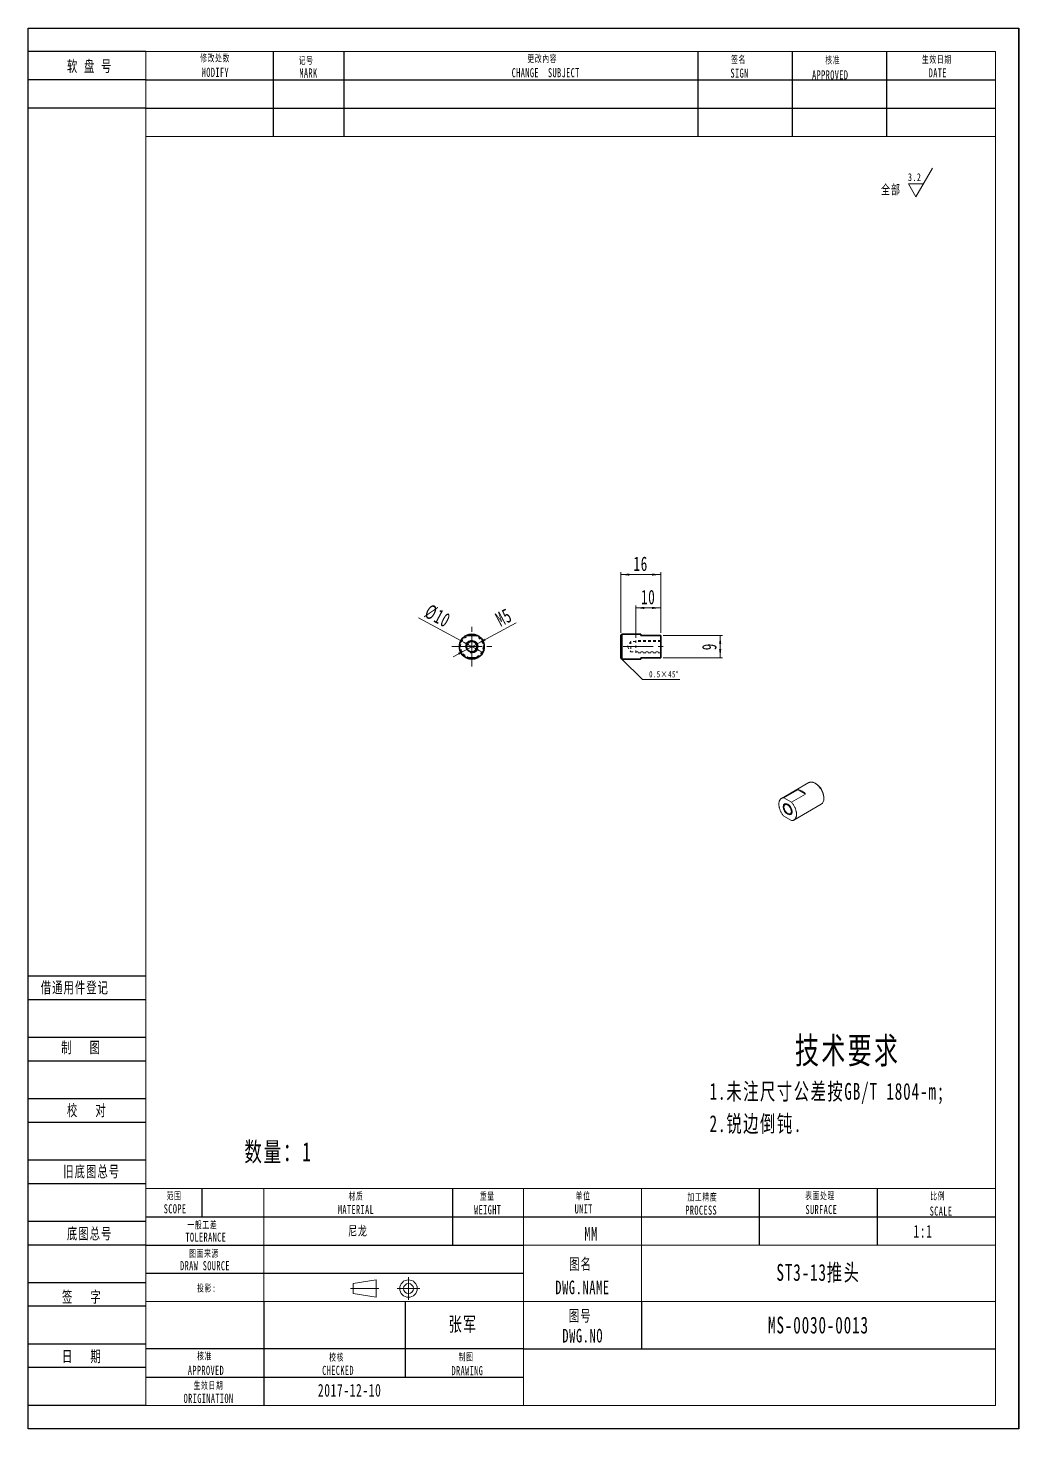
# Model space of a CAD drawing. Header units: millimetres. Extents: x 0 to 8592, y 0 to 561.
# Drawn here: x 5005 to 5402, y 0 to 561 of the extents above; entities that cross this region are included whole.
import ezdxf

# ---------------------------------------------------------------- set-up
doc = ezdxf.new("R2010")
doc.units = ezdxf.units.MM
for name, pattern in [('AD_LTYPE3 0 mm', [16, 11, -1, 1, -1, 1, -1]), ('点画线', [18, 12, -2, 2, -2]), ('虚线', [2, 1, -1])]:
    doc.linetypes.add(name, pattern=pattern)
doc.layers.get('0').update_dxf_attribs({"lineweight": 35})
for name, color, linetype, lineweight in [('ACAD0', 7, 'Continuous', 0), ('ACADA-定位3-标高', 171, 'Continuous', 0), ('ACADA-构件3-柱砼', 9, 'Continuous', 0), ('ACADA-构件8-屋面', 7, 'Continuous', 0), ('EB0', 7, 'Continuous', 35), ('中心线层', 1, '点画线', 18), ('尺寸线层', 3, 'Continuous', 18), ('虚线层', 6, '虚线', 18)]:
    doc.layers.add(name, color=color, linetype=linetype, lineweight=lineweight)
doc.styles.add('标准', font='', dxfattribs={"width": 0.667})
doc.styles.get('标准').set_extended_font_data('宋体')
doc.dimstyles.new('标准', dxfattribs={"dimtxt": 5.779688, "dimasz": 3.5, "dimexe": 1, "dimexo": 1, "dimgap": 1.209086, "dimtad": 1, "dimdec": 1, "dimdsep": 46, "dimtxsty": '标准', "dimblk": '_CAXARROW', "dimcen": 0, "dimdle": 6, "dimazin": 2, "dimtfac": 0.707107, "dimtdec": 3, "dimtmove": 0, "dimatfit": 3, "dimfxl": 1, "dimfrac": 2, "dimtolj": 1, "dimlwd": 18, "dimarcsym": 0})

# ---------------------------------------------------------------- blocks, each defined once
blk = doc.blocks.new('*X163')
at = {"layer": 'EB0', "linetype": 'Continuous', "lineweight": 18}
for points in [[(5185.05, 314.61), (5188.34, 315.88), (5187.92, 316.65)], [(5180.64, 312.24), (5177.76, 310.2), (5177.35, 310.97)]]:
    blk.add_hatch(color=0, dxfattribs=at).paths.add_polyline_path(points, flags=0)
at = {"layer": 'EB0', "color": 0, "linetype": 'Continuous', "lineweight": 18}
blk.add_line((5200.62, 322.98), (5175.35, 309.41), dxfattribs=at)
at = {"layer": 'EB0', "color": 0, "linetype": 'Continuous', "lineweight": 18, "insert": (5195.64, 325.19), "char_height": 5.78, "width": 12.6479, "attachment_point": 5, "rotation": 28.238, "line_spacing_factor": 1.15057, "style": '标准'}
blk.add_mtext('\\T1.1;M5', dxfattribs=at)
blk = doc.blocks.new('_CAXARROW')
blk.add_hatch(color=0).paths.add_polyline_path([(0, 0), (-1, 0.125), (-1, -0.125)], flags=0)
blk = doc.blocks.new('*X164')
at = {"layer": 'EB0', "linetype": 'Continuous', "lineweight": 18}
for points in [[(5178.44, 315.8), (5181.73, 314.52), (5181.31, 313.75)], [(5187.25, 311.06), (5184.37, 313.1), (5183.96, 312.33)]]:
    blk.add_hatch(color=0, dxfattribs=at).paths.add_polyline_path(points, flags=0)
at = {"layer": 'EB0', "color": 0, "linetype": 'Continuous', "lineweight": 18}
blk.add_line((5161.48, 324.93), (5187.25, 311.06), dxfattribs=at)
at = {"layer": 'EB0', "color": 0, "linetype": 'Continuous', "lineweight": 18, "insert": (5169.14, 325.7), "char_height": 5.7797, "width": 17.4065, "attachment_point": 5, "rotation": 331.7129, "line_spacing_factor": 1.15057, "style": '标准'}
blk.add_mtext('\\T1.1;%%C10', dxfattribs=at)
blk = doc.blocks.new('*X165')
at = {"layer": 'EB0', "linetype": 'Continuous', "lineweight": 18}
for points in [[(5282.3, 317.93), (5281.87, 314.43), (5282.74, 314.43)], [(5282.3, 308.93), (5281.87, 312.43), (5282.74, 312.43)]]:
    blk.add_hatch(color=0, dxfattribs=at).paths.add_polyline_path(points, flags=0)
at = {"layer": 'EB0', "color": 0, "linetype": 'Continuous', "lineweight": 18}
for p, q in [((5259.48, 317.93), (5283.3, 317.93)), ((5282.3, 308.93), (5282.3, 317.93)), ((5259.48, 308.93), (5283.3, 308.93))]:
    blk.add_line(p, q, dxfattribs=at)
at = {"layer": 'EB0', "color": 0, "linetype": 'Continuous', "lineweight": 18, "insert": (5277.99, 313.43), "char_height": 5.78, "width": 3.6623, "attachment_point": 5, "rotation": 90, "line_spacing_factor": 1.15057, "style": '标准'}
blk.add_mtext('\\T1.1;9', dxfattribs=at)
blk = doc.blocks.new('*X166')
at = {"layer": '尺寸线层', "linetype": 'Continuous', "lineweight": 18}
for p, q in [((-12.34, 8.22), (-4.18, 0.06)), ((-4.18, 0.06), (10.8, 0.06))]:
    blk.add_line(p, q, dxfattribs=at)
at = {"layer": '尺寸线层', "linetype": 'Continuous', "lineweight": 18, "insert": (4.43, 2.15), "char_height": 2.5508, "width": 15.1114, "attachment_point": 5, "line_spacing_factor": 1.15057, "style": '标准'}
blk.add_mtext('\\T1.1;0.5×45%%D', dxfattribs=at)
blk = doc.blocks.new('*X167')
at = {"layer": 'EB0', "linetype": 'Continuous', "lineweight": 18}
for points in [[(5242.48, 342.3), (5245.98, 342.74), (5245.98, 341.86)], [(5258.48, 342.3), (5254.98, 342.74), (5254.98, 341.86)]]:
    blk.add_hatch(color=0, dxfattribs=at).paths.add_polyline_path(points, flags=0)
at = {"layer": 'EB0', "color": 0, "linetype": 'Continuous', "lineweight": 18}
for p, q in [((5242.48, 318.93), (5242.48, 343.3)), ((5258.48, 318.93), (5258.48, 343.3)), ((5242.48, 342.3), (5258.48, 342.3))]:
    blk.add_line(p, q, dxfattribs=at)
at = {"layer": 'EB0', "color": 0, "linetype": 'Continuous', "lineweight": 18, "insert": (5250.48, 346.61), "char_height": 5.78, "width": 8.1856, "attachment_point": 5, "line_spacing_factor": 1.15057, "style": '标准'}
blk.add_mtext('\\T1.1;16', dxfattribs=at)
blk = doc.blocks.new('*X168')
at = {"layer": 'EB0', "linetype": 'Continuous', "lineweight": 18}
for points in [[(5248.48, 328.95), (5251.98, 329.38), (5251.98, 328.51)], [(5258.48, 328.95), (5254.98, 329.38), (5254.98, 328.51)]]:
    blk.add_hatch(color=0, dxfattribs=at).paths.add_polyline_path(points, flags=0)
at = {"layer": 'EB0', "color": 0, "linetype": 'Continuous', "lineweight": 18}
for p, q in [((5248.48, 316.93), (5248.48, 329.95)), ((5248.48, 328.95), (5258.48, 328.95)), ((5258.48, 318.93), (5258.48, 329.95))]:
    blk.add_line(p, q, dxfattribs=at)
at = {"layer": 'EB0', "color": 0, "linetype": 'Continuous', "lineweight": 18, "insert": (5253.48, 333.26), "char_height": 5.78, "width": 8.2177, "attachment_point": 5, "line_spacing_factor": 1.15057, "style": '标准'}
blk.add_mtext('\\T1.1;10', dxfattribs=at)
blk = doc.blocks.new('*X346')
at = {"layer": '尺寸线层', "linetype": 'Continuous', "lineweight": 18}
for p, q in [((6.49, -1.41), (13.14, 10.09)), ((3.48, 3.82), (9.51, 3.82)), ((6.49, -1.41), (3.48, 3.82))]:
    blk.add_line(p, q, dxfattribs=at)
at = {"layer": '尺寸线层', "linetype": 'Continuous', "lineweight": 18, "line_spacing_factor": 1.15057, "style": '标准'}
for s, insert, char_height, width, attachment_point in [('\\T1.1;3.2', (8.68, 6.41), 3.116, 6.8178, 6), ('\\T1.1;全部', (-3.47, 1.27), 3.853, 17.1639, 5)]:
    blk.add_mtext(s, dxfattribs=dict(at, insert=insert, char_height=char_height, width=width, attachment_point=attachment_point))

msp = doc.modelspace()

# ---------------------------------------------------------------- linework, layer by layer
at = {"layer": 'ACAD0', "linetype": 'Continuous', "lineweight": 0}
for p, q in [((5052.35, 9.45), (5052.35, 551.83)), ((5052.35, 551.83), (5392.52, 551.83)), ((5392.52, 551.83), (5392.52, 9.45)), ((5052.35, 517.81), (5392.52, 517.81)), ((5052.35, 96.38), (5392.52, 96.38)), ((5099.6, 51.02), (5099.6, 96.38)), ((5203.54, 9.45), (5203.54, 96.38)), ((5250.78, 51.02), (5250.78, 96.38)), ((5203.54, 73.7), (5392.52, 73.7)), ((5052.35, 51.02), (5392.52, 51.02)), ((5052.35, 9.45), (5392.52, 9.45))]:
    msp.add_line(p, q, dxfattribs=at)
at = {"layer": 'ACAD0', "color": 7, "linetype": 'Continuous', "lineweight": 15}
for p, q in [((5317.8, 258.96), (5306.84, 252.63)), ((5320.65, 258.5), (5320.3, 258.71)), ((5313.45, 256.13), (5307.8, 252.86)), ((5307.8, 252.86), (5310.88, 251.08)), ((5316.53, 254.35), (5310.88, 251.08)), ((5313.45, 256.13), (5316.53, 254.35)), ((5323.83, 252.58), (5323.83, 252.99)), ((5311.84, 243.97), (5322.8, 250.3)), ((5307.8, 245.51), (5310.88, 243.73))]:
    msp.add_line(p, q, dxfattribs=at)
for points in [[(5323.83, 252.58), (5323.83, 252.81), (5323.81, 253.04), (5323.79, 253.27), (5323.75, 253.51), (5323.7, 253.75), (5323.65, 254), (5323.58, 254.24), (5323.51, 254.49), (5323.42, 254.74), (5323.33, 254.98), (5323.22, 255.23), (5323.11, 255.47), (5322.99, 255.71), (5322.86, 255.95), (5322.73, 256.19), (5322.59, 256.42), (5322.44, 256.64), (5322.28, 256.86), (5322.12, 257.07), (5321.95, 257.28), (5321.78, 257.47), (5321.61, 257.66), (5321.43, 257.84), (5321.24, 258.01), (5321.06, 258.17), (5320.87, 258.32), (5320.68, 258.46), (5320.49, 258.59), (5320.3, 258.71), (5320.11, 258.81), (5319.91, 258.91), (5319.72, 258.99), (5319.54, 259.05), (5319.35, 259.11), (5319.17, 259.15), (5318.99, 259.17), (5318.81, 259.19), (5318.64, 259.19), (5318.47, 259.18), (5318.31, 259.15), (5318.16, 259.11), (5318.01, 259.06), (5317.87, 258.99), (5317.8, 258.96)], [(5307.8, 252.86), (5307.62, 252.86), (5307.46, 252.84), (5307.3, 252.81), (5307.14, 252.77), (5306.99, 252.71), (5306.85, 252.64), (5306.72, 252.55), (5306.59, 252.46), (5306.48, 252.35), (5306.37, 252.23), (5306.27, 252.1), (5306.18, 251.95), (5306.09, 251.8), (5306.02, 251.63), (5305.96, 251.46), (5305.91, 251.27), (5305.87, 251.08), (5305.83, 250.88), (5305.81, 250.67), (5305.8, 250.45), (5305.8, 250.23), (5305.81, 250), (5305.83, 249.76), (5305.87, 249.53), (5305.91, 249.28), (5305.96, 249.04), (5306.02, 248.79), (5306.09, 248.54), (5306.18, 248.3), (5306.27, 248.05), (5306.37, 247.8), (5306.48, 247.55), (5306.59, 247.31), (5306.72, 247.06), (5306.85, 246.83), (5306.99, 246.59), (5307.14, 246.36), (5307.3, 246.14), (5307.46, 245.92), (5307.62, 245.72), (5307.8, 245.51)], [(5310.82, 247.44), (5310.82, 247.59), (5310.8, 247.74), (5310.77, 247.89), (5310.74, 248.05), (5310.69, 248.21), (5310.64, 248.37), (5310.57, 248.53), (5310.5, 248.69), (5310.42, 248.85), (5310.33, 249), (5310.23, 249.15), (5310.13, 249.29), (5310.02, 249.42), (5309.91, 249.55), (5309.8, 249.66), (5309.68, 249.77), (5309.55, 249.87), (5309.43, 249.96), (5309.31, 250.03), (5309.18, 250.09), (5309.06, 250.14), (5308.94, 250.18), (5308.82, 250.2), (5308.7, 250.22), (5308.59, 250.21), (5308.49, 250.2), (5308.39, 250.17), (5308.3, 250.12), (5308.21, 250.07), (5308.14, 250), (5308.07, 249.92), (5308.01, 249.83), (5307.96, 249.73), (5307.92, 249.62), (5307.88, 249.49), (5307.86, 249.36), (5307.85, 249.23), (5307.85, 249.08), (5307.86, 248.93), (5307.88, 248.78), (5307.92, 248.62), (5307.96, 248.46), (5308.01, 248.3), (5308.07, 248.14), (5308.14, 247.98), (5308.21, 247.83), (5308.3, 247.67), (5308.39, 247.52), (5308.49, 247.38), (5308.59, 247.24), (5308.7, 247.11), (5308.82, 246.99), (5308.94, 246.88), (5309.06, 246.78), (5309.18, 246.68), (5309.31, 246.6), (5309.43, 246.53), (5309.55, 246.48), (5309.68, 246.43), (5309.8, 246.4), (5309.91, 246.39), (5310.02, 246.38), (5310.13, 246.39), (5310.23, 246.41), (5310.33, 246.45), (5310.42, 246.5), (5310.5, 246.56), (5310.57, 246.64), (5310.64, 246.72), (5310.69, 246.82), (5310.74, 246.93), (5310.77, 247.04), (5310.8, 247.17), (5310.82, 247.3), (5310.82, 247.44)], [(5310.88, 243.73), (5311.05, 243.74), (5311.22, 243.76), (5311.38, 243.79), (5311.53, 243.83), (5311.68, 243.89), (5311.82, 243.96), (5311.95, 244.04), (5312.08, 244.14), (5312.2, 244.25), (5312.31, 244.37), (5312.41, 244.5), (5312.5, 244.65), (5312.58, 244.8), (5312.65, 244.97), (5312.71, 245.14), (5312.77, 245.33), (5312.81, 245.52), (5312.84, 245.72), (5312.86, 245.93), (5312.87, 246.15), (5312.87, 246.37), (5312.86, 246.6), (5312.84, 246.83), (5312.81, 247.07), (5312.77, 247.31), (5312.71, 247.56), (5312.65, 247.8), (5312.58, 248.05), (5312.5, 248.3), (5312.41, 248.55), (5312.31, 248.8), (5312.2, 249.05), (5312.08, 249.29), (5311.95, 249.53), (5311.82, 249.77), (5311.68, 250), (5311.53, 250.23), (5311.38, 250.46), (5311.22, 250.67), (5311.05, 250.88), (5310.88, 251.08)]]:
    msp.add_lwpolyline(points, dxfattribs=at)
at = {"layer": 'ACAD0', "color": 7, "linetype": 'Continuous', "lineweight": 0}
msp.add_lwpolyline([(5309.34, 246.26), (5308.66, 246.8), (5308.09, 247.58), (5307.7, 248.46), (5307.57, 249.32), (5307.7, 250.02), (5308.09, 250.46), (5308.66, 250.58), (5309.34, 250.34), (5310.01, 249.79), (5310.59, 249.02), (5310.97, 248.14), (5311.1, 247.28), (5310.97, 246.57), (5310.59, 246.13), (5310.01, 246.02), (5309.34, 246.26)], dxfattribs=at)
msp.add_arc((5182.84, 313.43), 2.5, 255, 195, dxfattribs=at)
at = {"layer": 'ACAD0', "color": 7, "linetype": 'Continuous', "lineweight": 15}
for centre, radius, start, end in [((5316.93, 252.68), 6.91, 2.5867, 57.408), ((5312.87, 251.57), 4.6, 37.2454, 82.76), ((5321.31, 252.35), 2.53, 305.9363, 5.3759)]:
    msp.add_arc(centre, radius, start, end, dxfattribs=at)
at = {"layer": 'ACADA-构件3-柱砼', "linetype": 'ByBlock', "lineweight": -2, "ltscale": 0.2}
for p, q in [((5005.11, 0), (5005.11, 561.27)), ((5005.11, 561.27), (5401.97, 561.27)), ((5401.97, 0), (5401.97, 561.27)), ((5401.97, 561.27), (5401.97, 0)), ((5052.35, 551.83), (5005.11, 551.83)), ((5103.38, 517.81), (5103.38, 551.83)), ((5131.72, 517.81), (5131.72, 551.83)), ((5273.46, 517.81), (5273.46, 551.83)), ((5311.26, 517.81), (5311.26, 551.83)), ((5349.05, 517.81), (5349.05, 551.83)), ((5052.35, 540.49), (5005.11, 540.49)), ((5052.35, 540.49), (5392.52, 540.49)), ((5052.35, 529.15), (5005.11, 529.15)), ((5052.35, 529.15), (5392.52, 529.15)), ((5052.35, 181.42), (5005.11, 181.42)), ((5052.35, 171.97), (5005.11, 171.97)), ((5052.35, 156.85), (5005.11, 156.85)), ((5052.35, 147.41), (5005.11, 147.41)), ((5052.35, 132.29), (5005.11, 132.29)), ((5052.35, 122.84), (5005.11, 122.84)), ((5052.35, 107.72), (5005.11, 107.72)), ((5052.35, 98.27), (5005.11, 98.27)), ((5074.77, 96.4), (5074.77, 85.04)), ((5175.19, 73.7), (5175.19, 96.38)), ((5298.03, 73.7), (5298.03, 96.38)), ((5345.27, 73.7), (5345.27, 96.38)), ((5052.35, 85.04), (5392.52, 85.04)), ((5052.35, 83.15), (5005.11, 83.15)), ((5052.35, 73.7), (5005.11, 73.7)), ((5052.35, 73.7), (5203.54, 73.7)), ((5052.35, 62.36), (5203.54, 62.36)), ((5052.35, 58.58), (5005.11, 58.58)), ((5099.6, 51.02), (5099.6, 9.45)), ((5156.29, 20.79), (5156.29, 51.02)), ((5250.78, 51.02), (5250.78, 32.13)), ((5052.35, 49.14), (5005.11, 49.14)), ((5052.35, 34.02), (5005.11, 34.02)), ((5203.54, 32.13), (5052.35, 32.13)), ((5203.54, 32.13), (5392.52, 32.13)), ((5052.35, 24.57), (5005.11, 24.57)), ((5052.35, 20.79), (5203.54, 20.79)), ((5052.35, 9.45), (5005.11, 9.45)), ((5401.97, 0), (5005.11, 0))]:
    msp.add_line(p, q, dxfattribs=at)
at = {"layer": 'ACADA-构件8-屋面', "linetype": 'Continuous', "lineweight": 18}
for p, q in [((5134.31, 56.26), (5145.54, 56.26)), ((5135.37, 58.24), (5144.48, 59.75)), ((5135.37, 58.24), (5135.37, 54.28)), ((5144.48, 59.75), (5144.48, 52.77)), ((5152.93, 56.26), (5162.03, 56.26)), ((5157.48, 51.71), (5157.48, 60.81)), ((5135.37, 54.28), (5144.48, 52.77))]:
    msp.add_line(p, q, dxfattribs=at)
for radius in [3.49, 1.98]:
    msp.add_circle((5157.48, 56.26), radius, dxfattribs=at)
at = {"layer": 'EB0'}
for p, q in [((5180.66, 317.93), (5185.02, 317.93)), ((5242.98, 318.43), (5242.48, 317.93)), ((5242.48, 308.93), (5242.48, 317.93)), ((5242.98, 318.43), (5242.98, 308.43)), ((5250.48, 318.43), (5242.98, 318.43)), ((5250.48, 318.43), (5250.48, 317.93)), ((5250.48, 317.93), (5258.48, 317.93)), ((5258.48, 317.93), (5258.48, 308.93)), ((5180.66, 308.93), (5185.02, 308.93)), ((5242.48, 308.93), (5242.98, 308.43)), ((5250.48, 308.93), (5250.48, 308.43)), ((5250.48, 308.93), (5258.48, 308.93)), ((5242.98, 308.43), (5250.48, 308.43))]:
    msp.add_line(p, q, dxfattribs=at)
msp.add_circle((5182.84, 313.43), 2.1, dxfattribs=at)
for start, end in [(115.8419, 244.1581), (64.1581, 115.8419), (295.8419, 64.1581), (244.1581, 295.8419)]:
    msp.add_arc((5182.84, 313.43), 5, start, end, dxfattribs=at)
at = {"layer": '中心线层', "linetype": '点画线', "lineweight": 18}
for p, q in [((5182.84, 305.43), (5182.84, 321.43)), ((5174.84, 313.43), (5190.84, 313.43)), ((5243.48, 313.43), (5261.48, 313.43))]:
    msp.add_line(p, q, dxfattribs=at)
at = {"layer": '虚线层', "color": 6, "linetype": '虚线', "lineweight": 18}
for p, q in [((5246.48, 315.53), (5245.22, 313.43)), ((5246.48, 315.53), (5246.48, 311.33)), ((5258.48, 315.53), (5246.48, 315.53)), ((5258.48, 315.93), (5248.48, 315.93)), ((5248.48, 315.93), (5248.48, 310.93)), ((5245.22, 313.43), (5246.48, 311.33)), ((5246.48, 311.33), (5258.48, 311.33)), ((5258.48, 310.93), (5248.48, 310.93))]:
    msp.add_line(p, q, dxfattribs=at)
msp.add_circle((5182.84, 313.43), 4.5, dxfattribs=at)

# ---------------------------------------------------------------- block references
at = {"layer": 'ACAD0'}
msp.add_blockref('*X346', (5354.18, 495.09), dxfattribs=at)
at = {"layer": 'EB0'}
msp.add_blockref('*X166', (5255.32, 300.21), dxfattribs=at)

# ---------------------------------------------------------------- texts
at = {"layer": 'ACADA-定位3-标高', "linetype": 'Continuous', "lineweight": 18, "line_spacing_factor": 1.15057, "style": '标准'}
for s, insert, char_height, width, attachment_point in [('\\T1.1;数量：1', (5091.73, 106.33), 7.715, 38.9526, 7), ('\\T1.1;ST3-13推头', (5321.65, 62.36), 6.743, 141.736, 5), ('\\T1.1;MS-0030-0013', (5321.65, 41.58), 6.743, 141.736, 5), ('\\T1.1;2017-12-10', (5121.19, 12.89), 5.0988, 39.173, 7)]:
    msp.add_mtext(s, dxfattribs=dict(at, insert=insert, char_height=char_height, width=width, attachment_point=attachment_point))
at = {"layer": 'ACADA-定位3-标高', "linetype": 'AD_LTYPE3 0 mm', "lineweight": 0, "insert": (5359.69, 76.59), "char_height": 5.097, "width": 10.8681, "attachment_point": 7, "line_spacing_factor": 1.15057, "style": '标准'}
msp.add_mtext('\\T1.1;1:1', dxfattribs=at)
at = {"layer": 'ACADA-构件8-屋面', "linetype": 'Continuous', "lineweight": 18, "line_spacing_factor": 1.15057, "style": '标准'}
for s, insert, char_height, width, attachment_point in [('\\T1.1;修改处数', (5080.03, 549.11), 2.913, 20.7275, 5), ('\\T1.1;记号', (5116.51, 548.12), 2.913, 14.5107, 5), ('\\T1.1;更改內容', (5211.08, 548.86), 2.913, 39.3958, 5), ('\\T1.1;签名', (5289.67, 548.52), 2.913, 14.5107, 5), ('\\T1.1;核准', (5327.4, 548.27), 2.913, 18.6593, 5), ('\\T1.1;生效日期', (5369.08, 548.52), 2.913, 16.5789, 5), ('\\T1.1;软 盘 号', (5020.69, 548.28), 4.5511, 24.9916, 1), ('\\T1.1;MODIFY', (5080.14, 543.49), 3.6408, 16.591, 5), ('\\T1.1;MARK', (5117.42, 543.27), 3.641, 12.4425, 5), ('\\T1.1;CHANGE  SUBJECT', (5212.43, 543.34), 3.6408, 35.2594, 5), ('\\T1.1;SIGN', (5290.06, 543.18), 3.641, 12.4425, 5), ('\\T1.1;DATE', (5369.45, 543.34), 3.641, 12.4425, 5), ('\\T1.1;APPROVED', (5326.37, 542.47), 3.6408, 16.591, 5), ('\\T1.1;借通用件登记', (5010.2, 179.11), 4.5511, 42.9407, 1), ('\\T1.1;制   图', (5018.4, 155.13), 4.5511, 24.9916, 1), ('\\T1.1;校   对', (5020.69, 129.94), 4.5511, 24.9916, 1), ('\\T1.1;旧底图总号', (5019.22, 105.42), 4.5511, 71.2879, 1), ('\\T1.1;SCOPE', (5064, 88.18), 3.6408, 10.4963, 5), ('\\T1.1;范围', (5063.61, 93.27), 2.913, 9.1903, 5), ('\\T1.1;材质', (5136.45, 93.14), 2.913, 15.0019, 5), ('\\T1.1;重量', (5189.03, 93.16), 2.913, 16.9391, 5), ('\\T1.1;UNIT', (5227.64, 88.16), 3.641, 11.0089, 5), ('\\T1.1;单位', (5227.41, 93.24), 2.913, 13.0647, 5), ('\\T1.1;加工精度', (5275.18, 92.76), 2.913, 18.3844, 5), ('\\T1.1;表面处理', (5322.32, 93.31), 2.913, 18.3844, 5), ('\\T1.1;比例', (5369.42, 93.18), 2.913, 16.6913, 5), ('\\T1.1;MATERIAL', (5136.46, 87.9), 3.6408, 15.3921, 5), ('\\T1.1;WEIGHT', (5189.21, 87.82), 3.6408, 15.2903, 5), ('\\T1.1;PROCESS', (5274.7, 87.63), 3.6408, 14.676, 5), ('\\T1.1;SURFACE', (5322.83, 87.89), 3.6408, 14.5742, 5), ('\\T1.1;SCALE', (5370.76, 87.27), 3.6408, 15.1339, 5), ('\\T1.1;底图总号', (5020.69, 80.56), 4.551, 24.9916, 1), ('\\T1.1;TOLERANCE', (5076.31, 76.81), 3.6408, 18.4486, 5), ('\\T1.1;一般工差', (5074.93, 81.59), 2.913, 20.3216, 5), ('\\T1.1;   MM', (5226.52, 78.18), 5.4613, 22.3434, 5), ('\\T1.1;图面来源', (5075.62, 70.15), 2.913, 24.196, 5), ('\\T1.1;图名', (5226.39, 65.83), 4.551, 13.7855, 5), ('\\T1.1;投影:', (5076.68, 56.28), 2.913, 108.913, 5), ('\\T1.1;签   字', (5018.71, 55.19), 4.5511, 24.9916, 1), ('\\T1.1;张军', (5179.32, 41.66), 5.772, 75.5925, 5), ('\\T1.1;图号', (5226.26, 45.12), 4.551, 22.5029, 5), ('\\T1.1;日   期', (5018.71, 31.38), 4.5511, 24.9916, 1), ('\\T1.1;核准', (5075.84, 29.07), 2.913, 16.9391, 5), ('\\T1.1;校核', (5128.69, 28.58), 2.913, 15.0019, 5), ('\\T1.1;制图', (5180.56, 28.7), 2.913, 18.8763, 5), ('\\T1.1;APPROVED', (5076.38, 23.46), 3.6408, 17.0202, 5), ('\\T1.1;CHECKED', (5129.27, 23.46), 3.6408, 14.676, 5), ('\\T1.1;DRAWING', (5181.07, 23.34), 3.6408, 14.1672, 5), ('\\T1.1;生效日期', (5077.37, 17.29), 2.913, 24.196, 5), ('\\T1.1;ORIGINATION', (5077.41, 12.24), 3.6408, 20.5743, 5)]:
    msp.add_mtext(s, dxfattribs=dict(at, insert=insert, char_height=char_height, width=width, attachment_point=attachment_point))
at = {"layer": '尺寸线层', "linetype": 'Continuous', "lineweight": 18, "line_spacing_factor": 1.15057, "style": '标准'}
for s, insert, char_height, width, attachment_point in [('\\T1.1;技术要求', (5312.26, 156.92), 10.537, 72.7231, 1), ('\\T1.1;1.未注尺寸公差按GB/T 1804-m;\\P2.锐边倒钝.', (5278.03, 138.63), 6.743, 128.952, 1), ('\\T1.1;尼龙', (5137.25, 79.19), 3.848, 40.532, 5), ('\\T1.1;DRAW SOURCE', (5075.99, 65.39), 3.6408, 47.2128, 5), ('\\T1.1;DWG.NAME', (5227.16, 56.69), 5.4613, 47.2453, 5), ('\\T1.1;DWG.NO', (5227.26, 37.33), 5.4613, 47.4484, 5)]:
    msp.add_mtext(s, dxfattribs=dict(at, insert=insert, char_height=char_height, width=width, attachment_point=attachment_point))

# ---------------------------------------------------------------- dimensions: what is measured, and where the dimension line sits
at = {"layer": '尺寸线层'}
for base, p1, picture, middle in [((5258.48, 342.3), (5242.48, 317.93), '*X167', (5250.48, 342.3)), ((5258.48, 328.95), (5248.48, 315.93), '*X168', (5253.48, 328.95))]:
    dim = msp.add_linear_dim(base=base, p1=p1, p2=(5258.48, 317.93), dimstyle='标准', override={"dimsah": 1, "dimtfill": 1, "dimtzin": 8}, dxfattribs=at)
    dim.commit()
    dim.dimension.update_dxf_attribs({"geometry": picture, "text_midpoint": middle})
dim = msp.add_diameter_dim_2p(p1=(5187.25, 311.06), p2=(5178.44, 315.8), dimstyle='标准', override={"dimpost": '%%C<>', "dimsah": 1, "dimtmove": 2, "dimtfill": 1, "dimtzin": 8}, dxfattribs=at)
dim.commit()
dim.dimension.update_dxf_attribs({"geometry": '*X164', "text_midpoint": (5167.1, 321.9), "dimtype": 163})
dim = msp.add_diameter_dim_2p(p1=(5180.64, 312.24), p2=(5185.05, 314.61), text='M5', dimstyle='标准', override={"dimpost": '%%C<>', "dimsah": 1, "dimtmove": 2, "dimtfill": 1}, dxfattribs=at)
dim.commit()
dim.dimension.update_dxf_attribs({"geometry": '*X163', "text_midpoint": (5197.68, 321.39), "dimtype": 163})
dim = msp.add_linear_dim(base=(5282.3, 317.93), p1=(5258.48, 308.93), p2=(5258.48, 317.93), angle=90, dimstyle='标准', override={"dimsah": 1, "dimtfill": 1, "dimtzin": 8}, dxfattribs=at)
dim.commit()
dim.dimension.update_dxf_attribs({"geometry": '*X165', "text_midpoint": (5282.3, 313.43)})

doc.saveas('drawing.dxf')
